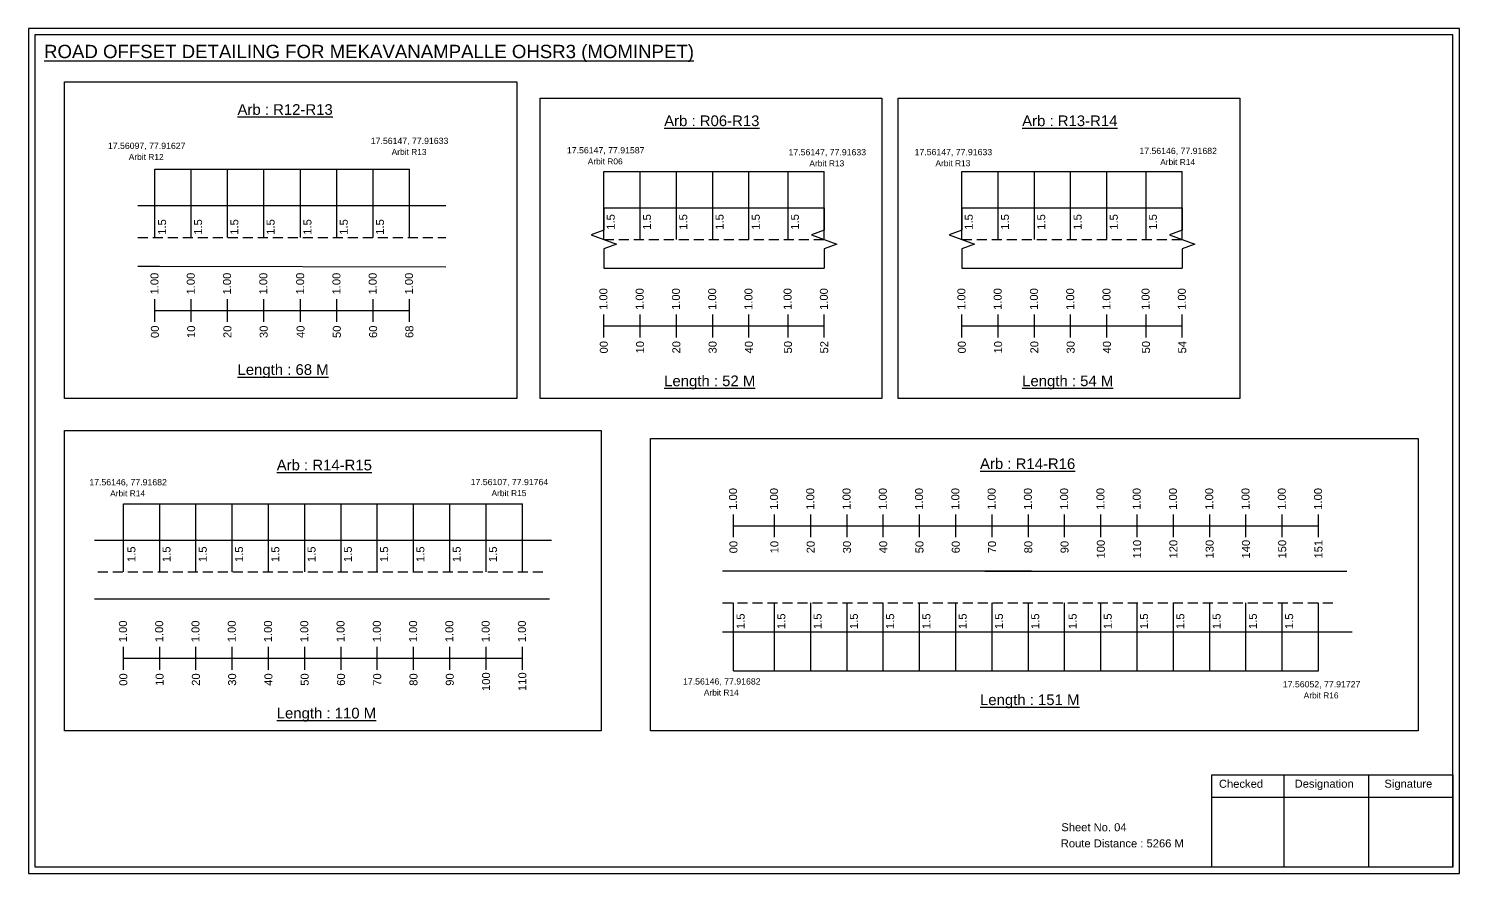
# Model space of a CAD drawing. Header units: inches. Extents: x 583 to 8862, y 412 to 2484.
# Drawn here: x 6323 to 6859, y 428 to 745 of the extents above; entities that cross this region are included whole.
import ezdxf

# ---------------------------------------------------------------- set-up
doc = ezdxf.new("R2010")
doc.units = ezdxf.units.IN
doc.header["$MEASUREMENT"] = 0
doc.linetypes.add('DASHED2', pattern=[0.375, 0.25, -0.125])
doc.layers.add('PDF_Geometry', color=7, linetype='Continuous')
doc.layers.add('PDF_Text', color=5, linetype='Continuous')
doc.styles.add('PDF Arial', font='arial.ttf')
doc.styles.get("Standard").update_dxf_attribs({"font": 'arial.ttf'})

msp = doc.modelspace()

# ---------------------------------------------------------------- linework, layer by layer
at = {"color": 5}
for p, q in [((6370.12, 691.83), (6465.54, 691.83)), ((6538.44, 691.04), (6621.09, 691.04)), ((6672.67, 691.04), (6755.33, 691.04)), ((6358.29, 566.45), (6507.89, 566.45)), ((6587.04, 503.74), (6806.41, 503.74))]:
    msp.add_line(p, q, dxfattribs=at)
for p, q in [((6370.12, 666.3), (6370.12, 691.83)), ((6383.72, 666.3), (6383.72, 691.83)), ((6397.32, 666.3), (6397.32, 691.83)), ((6410.92, 666.3), (6410.92, 691.83)), ((6424.74, 666.3), (6424.74, 691.83)), ((6438.34, 666.3), (6438.34, 691.83)), ((6451.94, 666.3), (6451.94, 691.83)), ((6465.54, 666.3), (6465.54, 691.83)), ((6538.44, 665.51), (6538.44, 691.04)), ((6552.04, 665.51), (6552.04, 691.04)), ((6565.64, 665.51), (6565.64, 691.04)), ((6579.24, 665.51), (6579.24, 691.04)), ((6592.84, 665.51), (6592.84, 691.04)), ((6607.49, 665.51), (6607.49, 691.05)), ((6621.09, 665.51), (6621.09, 691.05)), ((6672.67, 665.51), (6672.67, 691.04)), ((6686.27, 665.51), (6686.27, 691.04)), ((6699.87, 665.51), (6699.87, 691.04)), ((6713.47, 665.51), (6713.47, 691.04)), ((6727.07, 665.51), (6727.07, 691.04)), ((6741.73, 665.51), (6741.73, 691.05)), ((6755.33, 665.51), (6755.33, 691.05)), ((6479.14, 678.18), (6363.71, 678.18)), ((6538.44, 677.39), (6621.09, 677.39)), ((6672.67, 677.39), (6755.33, 677.39)), ((6363.71, 655.5), (6371.77, 655.5)), ((6371.77, 655.5), (6479.14, 655.2)), ((6538.44, 654.7), (6621.09, 654.7)), ((6672.67, 654.7), (6755.33, 654.7)), ((6358.29, 540.92), (6358.29, 566.45)), ((6371.89, 540.92), (6371.89, 566.45)), ((6385.49, 540.92), (6385.49, 566.45)), ((6399.09, 540.92), (6399.09, 566.45)), ((6412.69, 540.92), (6412.69, 566.45)), ((6426.29, 540.92), (6426.29, 566.45)), ((6439.89, 540.92), (6439.89, 566.45)), ((6453.49, 540.92), (6453.49, 566.45)), ((6467.09, 540.92), (6467.09, 566.45)), ((6480.69, 540.92), (6480.69, 566.45)), ((6494.29, 540.92), (6494.29, 566.45)), ((6507.89, 540.92), (6507.89, 566.45)), ((6347.41, 552.8), (6518.77, 552.8)), ((6698.81, 541.16), (6582.98, 541.16)), ((6681.33, 541.16), (6816.97, 541.16)), ((6518.07, 530.62), (6347.41, 530.62)), ((6587.04, 503.74), (6587.04, 529.28)), ((6602.41, 503.74), (6602.41, 529.28)), ((6616.01, 503.74), (6616.01, 529.28)), ((6629.61, 503.74), (6629.61, 529.28)), ((6643.21, 503.74), (6643.21, 529.28)), ((6656.81, 503.74), (6656.81, 529.28)), ((6670.41, 503.74), (6670.41, 529.28)), ((6684.01, 503.74), (6684.01, 529.28)), ((6697.61, 503.74), (6697.61, 529.28)), ((6711.21, 503.74), (6711.21, 529.28)), ((6724.81, 503.74), (6724.81, 529.28)), ((6738.41, 503.74), (6738.41, 529.28)), ((6752.01, 503.74), (6752.01, 529.28)), ((6765.61, 503.74), (6765.61, 529.28)), ((6779.21, 503.74), (6779.21, 529.28)), ((6792.81, 503.74), (6792.81, 529.28)), ((6806.41, 503.74), (6806.41, 529.28)), ((6582.98, 518.48), (6819.06, 518.48))]:
    msp.add_line(p, q)
at = {"linetype": 'DASHED2', "ltscale": 15}
for p, q in [((6363.71, 666.3), (6479.14, 666.3)), ((6538.44, 665.51), (6621.09, 665.51)), ((6672.67, 665.51), (6755.33, 665.51)), ((6348.68, 540.92), (6516.28, 540.92)), ((6582.98, 529.28), (6813.4, 529.28))]:
    msp.add_line(p, q, dxfattribs=at)
at = {"color": 217, "true_color": 0x93278f}
for p, q in [((6370.12, 634.6), (6370.12, 643.16)), ((6370.12, 638.87), (6465.54, 638.94)), ((6383.72, 634.6), (6383.72, 643.16)), ((6397.32, 634.6), (6397.32, 643.16)), ((6410.92, 634.6), (6410.92, 643.16)), ((6424.74, 634.6), (6424.74, 643.16)), ((6438.34, 634.6), (6438.34, 643.16)), ((6451.94, 634.6), (6451.94, 643.16)), ((6465.54, 634.6), (6465.54, 643.16)), ((6538.44, 628.81), (6538.44, 637.36)), ((6538.44, 633.08), (6621.09, 633.09)), ((6552.04, 628.81), (6552.04, 637.36)), ((6565.64, 628.81), (6565.64, 637.36)), ((6579.24, 628.81), (6579.24, 637.36)), ((6592.84, 628.81), (6592.84, 637.36)), ((6607.49, 628.81), (6607.49, 637.37)), ((6621.09, 628.81), (6621.09, 637.37)), ((6672.67, 628.81), (6672.67, 637.36)), ((6672.67, 633.08), (6755.33, 633.09)), ((6686.27, 628.81), (6686.27, 637.36)), ((6699.87, 628.81), (6699.87, 637.36)), ((6713.47, 628.81), (6713.47, 637.36)), ((6727.07, 628.81), (6727.07, 637.36)), ((6741.73, 628.81), (6741.73, 637.37)), ((6755.33, 628.81), (6755.33, 637.37)), ((6587.04, 553.89), (6587.04, 562.44)), ((6587.04, 558.16), (6806.41, 558.16)), ((6602.41, 553.89), (6602.41, 562.44)), ((6616.01, 553.89), (6616.01, 562.44)), ((6629.61, 553.89), (6629.61, 562.44)), ((6643.21, 553.89), (6643.21, 562.44)), ((6656.81, 553.89), (6656.81, 562.44)), ((6670.41, 553.89), (6670.41, 562.44)), ((6684.01, 553.89), (6684.01, 562.44)), ((6697.61, 553.89), (6697.61, 562.44)), ((6711.21, 553.89), (6711.21, 562.44)), ((6724.81, 553.89), (6724.81, 562.44)), ((6738.41, 553.89), (6738.41, 562.44)), ((6752.01, 553.89), (6752.01, 562.44)), ((6765.61, 553.89), (6765.61, 562.44)), ((6779.21, 553.89), (6779.21, 562.44)), ((6792.81, 553.89), (6792.81, 562.44)), ((6806.41, 553.89), (6806.41, 562.44)), ((6358.29, 504.22), (6358.29, 512.78)), ((6371.89, 504.22), (6371.89, 512.78)), ((6385.49, 504.22), (6385.49, 512.78)), ((6399.09, 504.22), (6399.09, 512.78)), ((6412.69, 504.22), (6412.69, 512.78)), ((6426.29, 504.22), (6426.29, 512.78)), ((6439.89, 504.22), (6439.89, 512.78)), ((6453.49, 504.22), (6453.49, 512.78)), ((6467.09, 504.22), (6467.09, 512.78)), ((6480.69, 504.22), (6480.69, 512.78)), ((6494.29, 504.22), (6494.29, 512.78)), ((6507.89, 504.22), (6507.89, 512.78)), ((6358.29, 508.49), (6507.89, 508.52))]:
    msp.add_line(p, q, dxfattribs=at)
for points in [[(6336.19, 724.67), (6505.81, 724.67), (6505.81, 605.84), (6336.19, 605.84)], [(6514.57, 718.52), (6642.67, 718.52), (6642.67, 605.84), (6514.57, 605.84)], [(6648.81, 718.52), (6776.91, 718.52), (6776.91, 605.84), (6648.81, 605.84)], [(6336.19, 593.94), (6537.43, 593.94), (6537.43, 481.26), (6336.19, 481.26)], [(6555.88, 590.88), (6843.81, 590.88), (6843.81, 481.26), (6555.88, 481.26)]]:
    msp.add_lwpolyline(points, close=True)
at = {"linetype": 'Continuous'}
for points in [[(6538.44, 677.39), (6538.44, 668.96), (6533.7, 667.23), (6543.18, 663.78), (6538.44, 662.05), (6538.44, 654.7)], [(6621.09, 677.39), (6621.09, 668.96), (6616.35, 667.23), (6625.83, 663.78), (6621.09, 662.05), (6621.09, 654.7)], [(6672.67, 677.39), (6672.67, 668.96), (6667.93, 667.23), (6677.42, 663.78), (6672.67, 662.05), (6672.67, 654.7)], [(6755.33, 677.39), (6755.33, 668.96), (6750.58, 667.23), (6760.07, 663.78), (6755.33, 662.05), (6755.33, 654.7)]]:
    msp.add_lwpolyline(points, dxfattribs=at)
at = {"layer": 'PDF_Geometry'}
for points in [[(6322.75, 744.57), (6322.75, 427.86), (6859.22, 427.86), (6859.22, 744.57)], [(6325.07, 742.24), (6325.07, 430.28), (6856.8, 430.28), (6856.8, 742.24)]]:
    msp.add_lwpolyline(points, close=True, dxfattribs=at)
at = {"layer": 'PDF_Geometry', "color": 242, "true_color": 0xcc1f26}
msp.add_lwpolyline([(6856.8, 430.19), (6766.46, 430.19), (6766.46, 464.8), (6856.8, 464.8)], close=True, dxfattribs=at)
for points in [[(6793.44, 464.8), (6793.44, 430.19)], [(6825.17, 464.8), (6825.17, 430.19)], [(6766.46, 456.42), (6856.8, 456.42)]]:
    msp.add_lwpolyline(points, dxfattribs=at)

# ---------------------------------------------------------------- texts
at = {"color": 242, "true_color": 0xcd2027}
for s, height, p in [('%%UROAD OFFSET DETAILING FOR MEKAVANAMPALLE OHSR3 (MOMINPET)', 5, (6328.53, 733.5)), ('%%UArb : R12-R13', 4, (6401.08, 712.24)), ('%%UArb : R06-R13', 4, (6561.06, 708.02)), ('%%UArb : R13-R14', 4, (6695.29, 708.02)), ('%%ULength : 68 M', 4, (6401.08, 614.74)), ('%%ULength : 52 M', 4, (6561.06, 610.52)), ('%%ULength : 54 M', 4, (6695.29, 610.52)), ('%%UArb : R14-R15', 4, (6415.77, 578.95)), ('%%UArb : R14-R16', 4, (6679.48, 579.46)), ('%%ULength : 151 M', 4, (6679.48, 490.96)), ('%%ULength : 110 M', 4, (6415.77, 485.95))]:
    msp.add_text(s, height=height, dxfattribs=at).set_placement(p)
at = {"color": 5}
for s, height, p in [('17.56147, 77.91633', 2.34, (6451.05, 701.33)), ('17.56097, 77.91627', 2.34, (6352.48, 699.46)), ('Arbit R12', 2.246, (6360.3, 695.33)), ('Arbit R13', 2.246, (6458.87, 697.21)), ('17.56147, 77.91587', 2.34, (6524.59, 697.79)), ('17.56147, 77.91633', 2.34, (6607.68, 697.06)), ('17.56147, 77.91633', 2.34, (6654.95, 697.12)), ('17.56146, 77.91682', 2.34, (6739.23, 697.56)), ('Arbit R06', 2.246, (6532.41, 693.66)), ('Arbit R13', 2.246, (6615.5, 692.93)), ('Arbit R13', 2.246, (6662.77, 692.99)), ('Arbit R14', 2.246, (6747.05, 693.43)), ('17.56146, 77.91682', 2.34, (6345.51, 573.33)), ('17.56107, 77.91764', 2.34, (6488.5, 573.41)), ('Arbit R14', 2.246, (6353.33, 569.2)), ('Arbit R15', 2.246, (6496.32, 569.29)), ('17.56146, 77.91682', 2.34, (6568.12, 498.66)), ('17.56052, 77.91727', 2.34, (6793.02, 497.59)), ('Arbit R14', 2.246, (6575.94, 494.53)), ('Arbit R16', 2.246, (6800.84, 493.46))]:
    msp.add_text(s, height=height, dxfattribs=at).set_placement(p)
for p in [(6374.29, 667.29), (6387.79, 667.29), (6401.39, 667.29), (6414.99, 667.29), (6428.8, 667.29), (6442.4, 667.29), (6456, 667.29), (6542.51, 669.18), (6556.11, 669.18), (6569.71, 669.18), (6583.31, 669.18), (6596.91, 669.18), (6611.56, 669.19), (6676.74, 669.18), (6690.34, 669.18), (6703.94, 669.18), (6717.54, 669.18), (6731.14, 669.18), (6745.8, 669.19), (6362.8, 544.59), (6375.95, 544.59), (6389.55, 544.59), (6403.15, 544.59), (6416.75, 544.59), (6430.35, 544.59), (6443.95, 544.59), (6457.55, 544.59), (6471.15, 544.59), (6484.75, 544.59), (6498.35, 544.59), (6591.22, 519.47), (6606.48, 519.47), (6620.08, 519.47), (6633.68, 519.47), (6647.28, 519.47), (6660.88, 519.47), (6674.48, 519.47), (6688.08, 519.47), (6701.68, 519.47), (6715.7, 519.47), (6728.88, 519.47), (6742.48, 519.47), (6756.08, 519.47), (6769.68, 519.47), (6783.28, 519.47), (6796.88, 519.47)]:
    msp.add_text('1.5', height=3, rotation=90).set_placement(p)
at = {"color": 217, "true_color": 0x93278f}
for s, p in [('1.00', (6371.44, 644.9)), ('1.00', (6385.04, 644.9)), ('1.00', (6398.64, 644.9)), ('1.00', (6412.24, 644.9)), ('1.00', (6426.06, 644.9)), ('1.00', (6439.66, 644.9)), ('1.00', (6453.26, 644.9)), ('1.00', (6466.86, 644.9)), ('1.00', (6539.76, 639.1)), ('1.00', (6553.36, 639.1)), ('1.00', (6566.96, 639.1)), ('1.00', (6580.56, 639.1)), ('1.00', (6594.16, 639.1)), ('1.00', (6608.82, 639.11)), ('1.00', (6622.42, 639.11)), ('1.00', (6674, 639.1)), ('1.00', (6687.6, 639.1)), ('1.00', (6701.2, 639.1)), ('1.00', (6714.8, 639.1)), ('1.00', (6728.4, 639.1)), ('1.00', (6743.05, 639.11)), ('1.00', (6756.65, 639.11)), ('00', (6371.59, 628.58)), ('10', (6385.19, 628.58)), ('20', (6398.79, 628.58)), ('30', (6412.39, 628.58)), ('40', (6426.21, 628.58)), ('50', (6439.81, 628.58)), ('60', (6453.41, 628.58)), ('68', (6467.01, 628.58)), ('00', (6539.91, 622.78)), ('10', (6553.51, 622.78)), ('20', (6567.11, 622.78)), ('30', (6580.71, 622.78)), ('40', (6594.31, 622.78)), ('50', (6608.97, 622.79)), ('52', (6622.57, 622.79)), ('00', (6674.15, 622.78)), ('10', (6687.75, 622.78)), ('20', (6701.35, 622.78)), ('30', (6714.95, 622.78)), ('40', (6728.55, 622.78)), ('50', (6743.2, 622.79)), ('54', (6756.8, 622.79)), ('1.00', (6588.37, 564.18)), ('1.00', (6603.73, 564.18)), ('1.00', (6617.33, 564.18)), ('1.00', (6630.93, 564.18)), ('1.00', (6644.53, 564.18)), ('1.00', (6658.13, 564.18)), ('1.00', (6671.73, 564.18)), ('1.00', (6685.33, 564.18)), ('1.00', (6698.93, 564.18)), ('1.00', (6712.53, 564.18)), ('1.00', (6726.13, 564.18)), ('1.00', (6739.73, 564.18)), ('1.00', (6753.33, 564.18)), ('1.00', (6766.93, 564.18)), ('1.00', (6780.53, 564.18)), ('1.00', (6794.13, 564.18)), ('1.00', (6807.73, 564.18)), ('100', (6726.28, 545.91)), ('110', (6739.88, 545.91)), ('120', (6753.48, 545.91)), ('130', (6767.08, 545.91)), ('140', (6780.68, 545.91)), ('150', (6794.28, 545.91)), ('151', (6807.88, 545.91)), ('00', (6588.52, 547.86)), ('10', (6603.88, 547.86)), ('20', (6617.48, 547.86)), ('30', (6631.08, 547.86)), ('40', (6644.68, 547.86)), ('50', (6658.28, 547.86)), ('60', (6671.88, 547.86)), ('70', (6685.48, 547.86)), ('80', (6699.08, 547.86)), ('90', (6712.68, 547.86)), ('1.00', (6359.61, 514.51)), ('1.00', (6373.21, 514.51)), ('1.00', (6386.81, 514.51)), ('1.00', (6400.41, 514.51)), ('1.00', (6414.01, 514.51)), ('1.00', (6427.61, 514.51)), ('1.00', (6441.21, 514.51)), ('1.00', (6454.81, 514.51)), ('1.00', (6468.41, 514.51)), ('1.00', (6482.01, 514.51)), ('1.00', (6495.61, 514.51)), ('1.00', (6509.21, 514.51)), ('00', (6359.76, 498.19)), ('10', (6373.36, 498.19)), ('20', (6386.96, 498.19)), ('30', (6400.56, 498.19)), ('40', (6414.16, 498.19)), ('50', (6427.76, 498.19)), ('60', (6441.36, 498.19)), ('70', (6454.96, 498.19)), ('80', (6468.56, 498.19)), ('90', (6482.16, 498.19)), ('100', (6495.76, 496.24)), ('110', (6509.36, 496.24))]:
    msp.add_text(s, height=3, rotation=90, dxfattribs=at).set_placement(p)
for s, p in [('Sheet No. 04', (6709.96, 443.66)), ('Route Distance : 5266 M', (6709.77, 437.61))]:
    msp.add_text(s, height=3).set_placement(p)
at = {"layer": 'PDF_Text', "color": 7, "attachment_point": 7, "style": 'PDF Arial'}
for s, insert, char_height in [('Checked', (6769.07, 459.91), 3.001), ('Designation', (6797.44, 459.08), 3.0006), ('Signature', (6831.12, 459.08), 3.001)]:
    msp.add_mtext(s, dxfattribs=dict(at, insert=insert, char_height=char_height))

doc.saveas('drawing.dxf')
